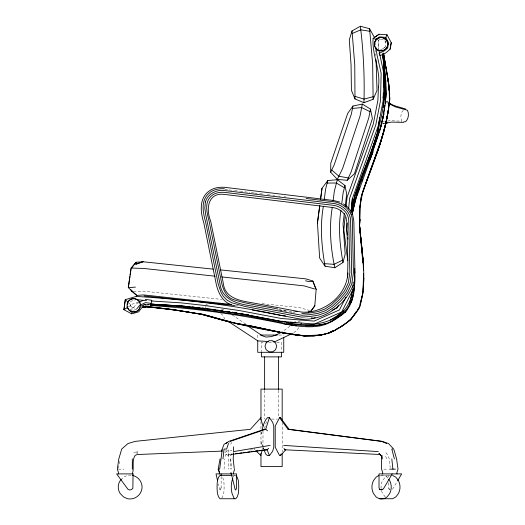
<?xml version="1.0" encoding="UTF-8"?>
<svg xmlns="http://www.w3.org/2000/svg" width="525" height="525" viewBox="0 0 525 525"><rect width="100%" height="100%" fill="white"/><g stroke="black" fill="none" stroke-linecap="round" stroke-linejoin="round"><path stroke-width="0.39" stroke-dasharray="2.62 1.97" d="M375.775 44.979L375.815 42.525M205.787 307.748L205.866 306.154M136.132 309.678L131.893 310.498L132.07 307.145L130.357 305.714L130.646 304.703M224.057 469.147L224.792 458.909M118.545 468.359L119.785 459.697M380.645 49.829L383.23 48.576L385.284 46.869L385.928 42.82L384.969 40.72M225.52 456.356L225.888 454.525L232.391 454.105M261.667 432.16L261.338 433.696L262.802 430.769M262.526 449.229L262.835 447.884M264.482 428.531L266.897 419.954M128.422 306.915L130.357 305.714L130.666 304.723L136.29 302.754L138.593 302.971M298.554 327.593L297.353 330.291L292.432 333.349M221.137 476.346L221.137 487.784L220.041 489.976L218.275 483.873M221.137 487.784L220.159 489.976L219.489 489.248M225.888 454.525L228.08 455.26L230.639 455.26L232.102 453.429M392.549 489.248L397.117 481.569M230.639 444.294L231.735 442.463M233.198 477.186L234.294 475.361M221.865 498.14L223.696 493.631A11.465 2.251 -90 0 0 223.696 480.473L222.6 477.186M403.272 110.204C400.641 113.092 400.155 117.692 401.874 121.17L403.6 122.377M228.447 443.559L229.359 442.463M120.809 479.929L123.552 477.186L127.568 475.361A12.114 12.114 0 0 1 131.545 475.23M383.224 48.556L385.271 46.863M289.964 326.242L281.656 332.168M228.08 455.26L229.176 454.525L226.616 451.605L224.424 452.701M388.526 475.361L385.238 477.186L382.679 480.473A11.648 9.319 -90 0 0 381.13 488.532M138.633 302.577L137.169 303.273L133.606 307.538L132.07 307.171L130.338 305.734M230.639 455.26L232.463 454.525M380.218 39.46L378.604 40.097L378.295 46.43L378.755 49.54L378.315 46.43L378.623 40.103L380.225 39.48L384.641 40.044M133.783 452.701L135.758 452.038M130.239 301.488L136.27 299.598M382.607 123.651L384.845 123.034M382.889 123.847L384.398 123.513M298.01 321.49L300.333 320.978L300.891 322.094M383.007 121.898L384.477 121.583M382.745 123.821L384.307 123.5M143.522 304.671L149.251 304.29L145.044 304.92L149.238 304.743M145.386 304.375L144.014 304.579L148.942 304.231M387.535 121.039L389.924 120.697L401.874 121.17M142.078 305.301L149.251 304.29M231.007 454.525L232.614 454.315M143.502 304.723L144.992 304.546M140.602 306.246L142.452 306.055M139.145 306.088L143.909 305.701M141.455 305.648L143.85 305.524M225.428 450.962L231.945 450.699M249.874 449.971L254.763 449.774L254.395 448.311M278.873 335.048L283.749 335.048M263.097 342.438L261.496 342.438L261.496 351.264M268.715 342.438L272.724 342.438M276.728 342.438L281.544 342.438L281.544 351.264M271.576 419.075L277.423 419.075M118.433 469.147L123.92 469.147M383.775 469.147L386.334 469.147M232.588 475.361L234.964 475.361M391.742 475.361L379.759 475.361A12.016 9.844 -90 0 1 387.069 477.186L387.916 478.282M133.56 291.329L143.273 291.145L222.134 299.447M261.968 303.64L299.368 307.571L309.501 310.439M235.928 305.603L239.183 305.944M279.871 310.223L295.326 311.843M278.604 309.566L288.35 310.629M224.982 189.413L228.191 189.807M228.992 189.906L233.796 190.49M234.596 190.588L239.407 191.179M240.207 191.277L249.821 192.452M251.423 192.649L253.818 192.944M254.618 193.049L259.402 193.64M260.203 193.738L264.193 194.237M267.382 194.631L269.778 194.926M272.967 195.326L274.562 195.523M278.552 196.022L280.147 196.219M284.137 196.711L285.738 196.908M279.228 310.006L287.956 311.673M290.345 312.126L291.933 312.434M292.733 312.585L295.122 313.038M132.07 307.145L133.586 307.525L135.627 309.245M205.944 304.559L208.254 305.255M221.36 309.212L224.438 310.137M386.42 102.506L387.798 103.176M220.828 313.615L222.751 315.19L224.917 319.226M386.328 101.22L388.395 102.408M129.859 309.304L131.893 310.498M386.472 101.246L388.467 102.421M232.24 314.941L245.785 324.155M128.513 302.702L130.666 304.723M388.638 482.718L388.71 488.335L389.872 489.733M388.71 488.335L389.806 489.707M385.238 496.926L382.679 493.631A11.648 9.319 -90 0 1 381.544 490.777M385.967 452.701L387.798 455.26L389.261 458.909L390.187 467.572M384.963 40.74L385.908 42.82M263.668 449.046L263.032 447.582L263.596 449.046M385.606 456.356L386.702 458.909M264.351 450.509L260.971 441.735L262.48 445.843M230.639 458.909L231.735 469.147M375.204 49.232L375.723 55.676M230.272 458.909L230.639 469.147M388.546 475.499L388.566 477.107M282.174 422.363L282.174 451.867M278.519 390.429L278.519 416.62M264.626 390.429L264.626 419.075M262.986 430.913L262.986 447.215M260.971 421.608L260.971 428.971M260.971 432.239L260.971 445.325M257.736 335.048L257.736 338.973M228.808 449.774L228.808 469.147"/><path stroke-width="0.79" d="M351.383 208.563L352.295 198.949L378.348 125.58L383.132 100.754L383.716 74.675M383.663 86.973L383.742 73.034L378.892 50.315M384.543 92.964L384.589 85.372M378.459 86.881C380.868 70.291 371.89 54.935 373.111 38.417L379.037 34.237L387.004 34.768L391.237 42.65L390.082 49.252L385.731 52.966L380.146 55.663L379.109 53.379L384.477 50.761L387.673 48.057L388.572 42.735L385.822 37.406L379.627 36.855L375.867 39.257L375.841 40.891M353.194 282.056L353.108 289.347L341.755 311.909L314.488 324.069L280.672 321.339L238.947 313.517L204.035 308.47L180.738 305.918L150.229 304.021M373.131 99.297L372.665 63.932L369.574 28.704L360.353 26.25L352.026 30.962L349.296 39.854L351.061 65.067L351.422 90.346L354.979 98.917L363.93 102.716L373.131 99.297L377.016 90.418L376.044 59.706M330.645 172.187L330.789 163.15L347.681 113.453L352.964 106.05L362.329 104.062L370.473 109.115L372.389 118.63L354.473 173.775L347.202 180.292L337.312 179.419L330.645 172.187L334.261 164.706L351.304 114.214L352.964 106.05M347.616 277.397L347.878 261.883L343.836 229.72L345.279 215.132M354.979 98.917L354.769 64.87L352.026 30.962M363.451 270.309L363.195 263.045L359.474 224.51L359.572 220.559M363.93 102.716C364.737 77.188 363.484 51.594 360.353 26.25M385.849 80.24L386.085 93.844L385.147 103.471M378.453 86.881L377.895 100.393L373.275 124.057L347.058 197.302L346.172 206.213M355.438 194.729C366.765 163.111 380.927 131.729 384.241 97.926C384.877 83.337 384.589 68.677 383.132 54.141M362.394 193.121C358.824 203.969 360.531 215.427 359.481 226.59L362.9 262.92M145.162 299.348L151.869 300.274L150.412 306.442L145.714 305.924L141.632 307.926L138.685 311.824L131.716 313.845L131.86 311.168M362.965 291.053L362.814 293.429L359.947 304.297M363.057 289.472L363.569 273.545M352.15 214.088L355.117 199.946L351.33 212.146C361.331 172.102 384.162 135.292 386.085 93.345M352.327 292.563L352.439 289.675M353.699 290.312L353.811 288.684M354.198 282.995L354.309 281.367M363.851 278.283L362.814 293.298L359.507 307.447L350.818 319.666L343.888 324.877L335.114 330.31L328.512 333.139L321.254 335.055L313.373 335.98L304.762 335.947L295.214 335.029L283.093 332.988M308.273 312.073L311.062 310.898L314.77 306.127L316.148 289.446L312.769 280.967L305.747 278.86L220.48 269.896M388.631 107.605L387.752 113.006M388.769 106.063L389.045 102.966M359.474 224.51L359.973 219.266L359.481 226.59L359.907 206.981L361.148 197.269L362.578 192.275M351.015 212.573L352.314 198.955M347.255 223.112L346.625 229.563L347.333 235.141M348.659 208.602L349.683 198.122L375.815 124.825L380.507 100.577L381.15 73.29L377.022 55L375.867 47.375M377.941 131.119L379.122 120.684M377.993 131.125L378.597 125.508M222.961 458.909L224.057 449.046L226.616 449.046L228.447 443.559M389.793 99.061C388.493 114.732 384.523 129.997 379.831 144.952L362.683 192.38C372.914 160.184 389.032 128.487 389.655 94.093C388.913 80.286 385.599 66.813 383.506 53.189L388.828 84.781L389.793 99.061L389.307 93.352M142.99 261.745L135.798 264.233L136.041 262.257L143.332 261.785L213.17 269.128M316.148 289.446L312.769 280.967M340.981 210.131C338.08 227.437 339.924 245.3 342.976 262.48L334.806 267.743L325.047 266.201L319.646 258.07L317.448 223.066L319.777 205.275L317.448 223.066M341.775 203.687L343.068 193.213L344.971 185.502L337.326 179.681L327.777 180.554L322.002 188.291L320.519 199.612L322.002 188.291M344.315 213.452L343.035 223.958L345.174 254.054L342.976 262.48M345.207 206.181L346.69 194.06L344.971 185.502M332.292 207.342C328.912 227.312 330.625 248.003 334.806 267.743M333.106 200.878L334.34 191.172L337.326 179.681M383.066 107.658L384.91 93.207L384.228 66.852M323.407 206.168C319.83 225.986 321.608 246.474 325.047 266.201M324.247 199.677L325.612 189.138L327.777 180.554M314.842 305.576L311.062 310.898M384.241 97.926L384.91 93.207M233.559 452.701L233.198 458.909L234.209 468.359M379.352 119.077L379.582 117.475M129.905 276.59L128.31 287.641L136.822 295.418L143.765 294.925L231.492 304.454M130.134 275.008L130.928 269.483M347.891 272.967C346.756 295.726 324.102 313.523 301.796 312.126L253.496 303.017C240.968 300.897 224.857 298.692 223.269 283.113L210.689 221.156C205.643 208.996 207.952 192.445 223.958 194.368L332.391 207.473C337.326 207.979 341.854 210.65 344.787 214.64M131.716 313.838L123.926 309.697L127.142 307.709L127.378 306.134M127.621 304.559L127.975 302.203L125.285 299.683L136.257 296.415M357.039 195.858L373.045 151.653L369.967 159.639L380.054 129.859L382.784 118.827L384.897 105.085M350.989 211.805C355.891 185.01 369.088 160.663 376.766 134.636M222.232 449.774L219.673 469.147L218.21 469.147L220.041 458.909M352.17 214.679L352.958 209.908M362.329 104.062L360.032 116.045L342.628 168.466L337.312 179.419M390.075 49.252L391.23 42.65M131.047 268.695L136.041 262.257L131.125 268.058L128.31 287.647L135.417 287.109M347.202 180.292L351.002 172.22L368.773 117.876L370.473 109.115M359.907 207.113L362.44 193.18M386.413 119.936C381.485 144.939 371.031 168.413 362.683 192.38M386.715 118.394L387.457 114.548M385.481 125.239L388.605 109.102L385.481 125.239L387.647 114.253M352.314 213.754L356.619 195.694M351.953 214.692L352.925 209.908M383.565 95.182L384.589 91.337M262.159 429.857C263.183 425.572 264.331 420.748 267.553 417.611L269.377 417.611L272.672 422.363L273.768 426.018L273.768 447.215L272.672 451.238L269.377 455.621L267.553 455.621L265.722 454.158L264.082 449.899M383.001 97.538L385.094 89.867M382.351 120.625L382.679 119.096M355.117 199.946L353.082 209.107L358.273 190.221M382.784 118.827L383.946 113.59L380.054 129.859M262.375 449.899L260.971 454.158M381.012 126.558L381.353 125.153M351.369 302.525L352.17 299.362M352.57 297.78L353.771 293.035M352.327 291.283C347.832 325.205 308.405 329.017 281.886 321.11M349.604 303.253L350.385 300.195M350.772 298.673L351.94 294.092M352.662 204.711L355.058 194.618L356.718 190.903L355.537 194.473M379.824 144.992L386.715 119.726L384.031 131.007L377.075 153.123M269.377 417.611L265.722 429.306L230.272 441.367M373.144 146.396L378.203 130.948M234.662 469.147L233.559 472.434L233.559 473.898M232.759 478.505L232.102 480.473A10.979 4.075 -90 0 0 232.102 493.631L234.294 498.75M362.578 192.406L382.252 136.822M358.844 189.394L359.408 187.871M361.942 181.027L362.506 179.511M357.007 190.142L361.029 179.406M361.607 177.87L364.192 170.973M364.77 169.437L367.356 162.533M368.504 159.469L370.519 154.101M221.504 450.87L224.057 444.294L227.351 442.463M384.937 39.382L387.004 34.768M353.253 284.944C344.846 305.904 324.247 320.453 301.35 319.246L252.19 309.973M394.373 458.909L391.821 449.046L393.645 449.046L388.526 443.559L382.318 441.367L289.118 429.306L280.343 417.611L279.615 417.611L275.225 426.018L275.225 447.215L279.615 455.621L280.343 455.621L281.078 454.158M345.929 297.176L339.432 309.927L314.114 321.09L281.479 318.504L239.387 310.551L204.606 305.484L180.974 302.853L151.338 300.983M338.586 305.104L337.116 307.958L331.997 310.17M392.182 473.898L383.414 488.88L381.34 489.976L379.608 489.32L379.024 487.784L379.024 473.898L401.684 473.898L397.53 480.874M350.752 319.646L356.482 311.272M357.361 309.98L359.12 307.407M344.932 312.69L347.714 308.726M300.766 324.102L301.448 323.21M136.598 309.094L139.401 305.603L145.438 302.636L151.141 303.358M260.971 417.611L250.373 429.306L135.247 441.367L127.936 443.559L121.721 449.046L118.801 458.909L117.338 469.147L118.433 472.434L118.433 473.898M280.343 455.621L285.83 449.774L284.727 449.774L283.999 448.311M121.36 479.377L120.264 480.473A11.648 11.648 0 0 0 120.264 493.631L123.552 496.926L127.568 498.75A12.114 12.114 0 0 0 141.829 489.248A11.648 11.648 0 0 0 141.829 484.864A12.114 12.114 0 0 0 132.326 475.361M268.649 448.311L267.186 449.774L232.614 454.315M343.862 310.669L336.361 316.345L330.218 320.053M225.888 443.559L228.808 441.367L264.265 429.306L265.722 429.306L267.553 430.769M350.818 319.659L341.047 326.767L336.158 329.234M344.932 311.994L330.967 321.569M374.437 37.492L379.037 34.243M281.656 332.168L276.773 334.714L271.399 336.623L265.893 337.063L262.382 335.81L248.522 326.478M332.706 330.888L328.512 333.139L321.234 334.878L313.373 335.941L304.769 335.777L282.443 332.679L251.311 326.018L235.725 323.288L204.422 314.698L171.924 309.402L146.344 306.58L143.456 306.803M341.795 325.999L343.888 324.877M290.548 334.307L274.503 341.867L272.921 341.775M332.666 330.993L328.473 333.106L321.234 335.016L314.928 335.521M378.715 50.781L380.002 50.144M139.348 302.203L142.984 300.418M342.484 260.19L334.018 264.338L324.516 263.655M315.21 317.474L313.747 318.111L311.325 317.92M335.114 330.271L328.512 333.139C341.158 327.876 352.846 319.718 359.507 307.447C368.005 280.645 361.6 252.282 359.559 225.035M286.237 323.203C303.142 326.077 322.665 329.083 337.26 317.599C353.332 308.693 355.451 288.455 354.644 271.904M352.314 33.449L360.8 29.833L369.882 31.29M135.798 264.233L142.997 261.667M312.697 281.531L309.041 281.669L305.511 280.777M373.19 96.692L364.048 99.107L355.051 96.41M387.417 122.843L385.908 123.178L391.447 122.095L403.6 122.377M290.259 323.203L295.687 322.002M270.113 445.39L233.559 451.605L233.559 446.854M312.893 325.756L325.513 323.735M235.607 453.679L238.022 453.364M239.63 453.154L242.045 452.839M243.652 452.629L246.061 452.307M247.669 452.097L250.084 451.782M251.692 451.572L254.1 451.251M255.708 451.041L258.123 450.726M259.731 450.516L262.146 450.194M263.753 449.984L267.186 449.774L269.377 455.621M352.505 108.445L361.718 107.579L370.007 111.681M301.868 313.523L309.73 312.946L317.487 311.692L324.778 309.133L331.551 304.638L338.756 297.813L344.4 290.994L348.311 282.909L349.86 272.567L348.764 221.379C349.007 212.723 341.04 206.036 332.87 205.262L224.214 192.347C219.542 192.038 214.456 192.819 211.037 196.284C204.061 202.834 207.093 213.222 209.107 221.281L221.688 283.283C223.374 289.807 226.229 296.999 233.12 299.46C247.531 304.415 262.868 305.773 277.692 309.015M142.872 306.981L145.189 306.836M142.183 307.151L148.162 306.83L166.241 308.792L200.123 314.009L230.062 322.173L239.387 323.951M304.769 335.777L321.234 334.878M142.852 306.902L145.963 306.757L143.601 306.738M222.173 451.093L137.438 454.525L135.247 455.26C131.375 460.688 134.551 467.919 132.326 473.898M142.879 307.059L149.212 306.81M131.125 268.058L143.469 268.426L215.23 276.222M310.229 335.744L304.769 335.908L295.214 335.029M305.307 325.736L319.6 325.467M224.451 188.777C218.8 188.377 212.73 189.532 208.589 193.666C200.524 201.003 203.07 212.809 205.623 222.075L218.216 284.137L221.025 292.327L223.164 296.152L226.702 299.933L231.755 302.774L245.09 306.488L301.639 317.12L310.098 316.503L318.321 315.177L326.353 312.368L333.92 307.322L341.322 300.313L347.392 293.002L351.763 283.999L353.443 272.606L352.334 221.183C352.531 210.866 343.192 202.689 333.368 201.725L306.134 198.489M327.101 183.054L336.367 183.028L344.374 187.747M403.83 121.767L405.615 121.761C408.535 118.807 409.303 113.964 407.439 110.25L395.594 106.956L388.493 103.51M260.17 335.048L277.246 335.048M279.615 417.611L288.022 429.306L289.118 429.306M389.622 469.147L395.469 469.147M231.919 475.361L220.041 475.361L218.577 477.186L217.481 480.473A13.696 3.321 -90 0 0 217.481 493.631L218.577 496.926L220.041 498.75L235.758 498.75L237.215 496.926L238.311 493.631A11.465 2.251 -90 0 0 238.311 480.473L237.215 477.186L235.758 475.361M379.759 498.75L392.549 498.75L395.837 496.926L398.396 493.631A11.648 9.319 -90 0 0 398.396 480.473L395.837 477.186L392.549 475.361M146.777 306.817L177.581 310.38M284.727 449.774L380.487 454.525M150.065 304.336L177.765 305.819L203.693 308.457L243.147 314.121M150.367 304.178L179.445 305.786M181.059 305.878L185.056 306.167M268.183 341.499L257.919 340.909L227.614 320.998M151.837 304.1L154.245 304.251M160.67 304.651L162.278 304.749M283.631 445.39L378.295 451.605M150.052 304.795L177.726 306.698L205.012 309.809M150.334 305.543C195.996 308.326 241.382 314.895 286.132 324.319C297.163 326.097 308.457 327.882 319.6 325.966C329.234 324.201 337.444 318.524 344.932 312.5C355.76 300.622 354.979 283.415 354.631 268.367M285.521 315.919L282.293 315.663C234.216 305.117 185.312 299.512 136.257 296.428M379.608 489.32L382.679 489.615M186.631 306.318L189.781 306.626M192.137 306.856L194.499 307.086M197.649 307.394L199.218 307.545M137.064 299.677L146.554 300.622M143.988 295.936L235.115 305.517M221.753 276.931L304.119 285.882L314.541 288.953M295.66 311.423L297.288 311.601M201.981 302.151L203.575 302.334M150.019 306.908L171.111 309.435M288.022 429.306L381.583 441.367L386.702 443.559M206.791 315.256C238.613 325.507 271.694 331.492 304.762 335.954L296.002 334.694M282.424 332.811L251.311 326.018L235.712 323.42L282.443 332.811L290.417 333.92M292.012 334.143L293.606 334.359M202.401 307.926L204.008 308.149M206.423 308.49L208.031 308.72M209.639 308.943L211.247 309.173M213.655 309.514L215.263 309.737M216.871 309.967L218.479 310.196M220.894 310.531L222.502 310.761M228.126 311.555L229.733 311.784M248.699 314.921L243.935 314.232L284.465 322.028M177.765 305.819L247.754 316.011L282.923 322.888M171.924 309.533L194.145 312.959M195.733 313.202L203.667 314.429M232.135 312.132L233.717 312.388M235.298 312.637L236.88 312.893M241.618 313.655L243.2 313.904M204.422 314.698L201.554 314.232L230.062 322.133M178.375 310.511L204.409 314.875L224.667 320.736M283.566 323.682L296.441 325.894M235.712 323.459L244.86 325.027L240.942 324.247M348.344 177.942L338.92 176.236L331.734 170.008M248.765 325.782L284.425 333.25M130.784 289.393L131.27 290.935L132.832 291.303M339.826 202.033L333.382 200.458L224.438 187.294C219.155 187.012 213.544 187.714 209.219 191.015C198.89 198.128 200.432 212.212 203.779 222.725L216.379 284.806C218.38 292.963 222.495 301.639 230.954 304.658M373.111 38.417L377.245 39.683M388.999 103.117L394.065 105.558L405.713 109.043M389.091 102.808L390.469 103.596L389.137 102.815M127.142 307.709L128.5 308.503M380.855 455.26L379.024 453.429L380.12 454.525M343.508 203.89L347.373 206.863L350.726 210.669M131.27 290.935L136.822 295.418M255.892 450.837L260.971 455.621M380.612 455.136L381.583 456.356L381.583 469.147L382.679 472.434L382.679 473.898M388.769 479.377L389.622 480.473A11.648 9.319 -90 0 1 389.622 493.631L387.069 496.926A12.016 9.844 -90 0 1 376.103 496.926L373.544 493.631A12.777 11.425 -90 0 1 373.544 480.473L376.103 477.186A12.016 9.844 -90 0 1 378.991 475.571M369.574 28.704L374.24 37.137M219.673 472.434L218.21 469.147L219.306 472.434L219.306 473.898M280.343 417.611L280.829 418.832M260.971 419.442L262.986 426.018M394.012 449.774L396.572 458.909L398.029 469.147L396.933 472.434L396.933 473.898M231.368 473.898L235.246 489.832L235.758 489.976L236.486 488.335L236.486 473.898L216.018 473.898L217.58 480.802M345.929 216.897L346.776 221.937L347.852 260.571M352.669 214.567L353.857 221.55L354.998 273.039M383.493 53.123L388.828 84.742M387.424 75.974L389.274 89.467L389.386 99.1M347.635 237.53L347.839 239.124M388.119 80.22L389.655 94.093M391.821 458.909L392.917 469.147M381.951 455.26L382.318 458.909M383.191 53.963L385.199 75.876L386.085 93.844M383.243 54.2L385.133 75.324L385.783 98.057M383.493 59.561L383.001 53.911L384.057 70.179M383.782 62.79L384.064 66.019M388.192 80.292L388.612 85.188M388.749 86.822L389.025 90.083M383.092 53.885L383.506 58.734M383.847 62.77L384.051 65.198M383.48 54.062L383.67 56.457M384.038 70.166L382.948 53.898L384.543 84.564M384.582 78.304L384.149 71.794L384.543 77.497M383.027 54.173L384.438 79.682L383.06 54.147M283.749 337.404L283.749 352.301L257.736 352.301L257.736 340.541M282.174 419.974L282.174 389.104L260.971 389.104L260.971 419.974M282.174 453.502L282.174 466.587L260.971 466.587L260.971 453.502M281.544 352.072L281.544 356.882L261.496 356.882L261.496 352.072M278.519 356.875L278.519 389.609M264.626 356.875L264.626 389.609M231.007 472.434L231.007 473.898M221.137 473.898L221.137 475.532M137.077 451.605L137.077 453.429M132.326 458.909L132.326 469.147M140.077 307.46A6.7 6.694 0 0 1 128.297 309.304M128.297 301.422A6.7 6.694 0 0 1 136.48 299.263M137.655 299.946A6.7 6.694 0 0 1 140.077 303.266M133.055 473.898L132.871 488.335L131.224 489.733L129.675 489.976L127.936 489.248L116.609 473.898L133.055 473.898M205.387 201.928L204.822 208.038L205.734 214.699L219.968 283.671C221.891 300.536 238.967 304.165 253.004 306.18L301.783 315.262L309.94 314.665L317.933 313.373L325.598 310.688L332.765 305.918L340.069 299.001L345.929 291.933L350.07 283.388L351.684 272.521L350.588 221.209C350.805 211.719 342.156 204.291 333.158 203.418L224.352 190.516C216.307 189.453 207.841 193.935 205.387 201.928M125.285 299.683L123.926 309.697L125.291 299.69M266.116 342.845L265 346.283L266.116 349.716L269.043 351.842L272.659 351.842L275.579 349.716L276.695 346.283L275.579 342.845L272.659 340.718L269.043 340.718L266.116 342.845M361.988 248.351L359.553 225.652L363.3 262.966L361.988 248.351M130.364 311.095A6.7 6.694 0 0 0 140.411 305.294A6.7 6.694 0 0 0 130.364 299.499A6.7 6.694 0 0 0 130.364 311.095M377.744 50.013A6.7 6.694 0 0 0 387.798 44.212A6.7 6.694 0 0 0 377.744 38.417A6.7 6.694 0 0 0 377.744 50.013M377.744 49.947A6.7 6.694 0 0 0 387.798 44.146A6.7 6.694 0 0 0 377.744 38.351A6.7 6.694 0 0 0 377.744 49.947"/></g></svg>
